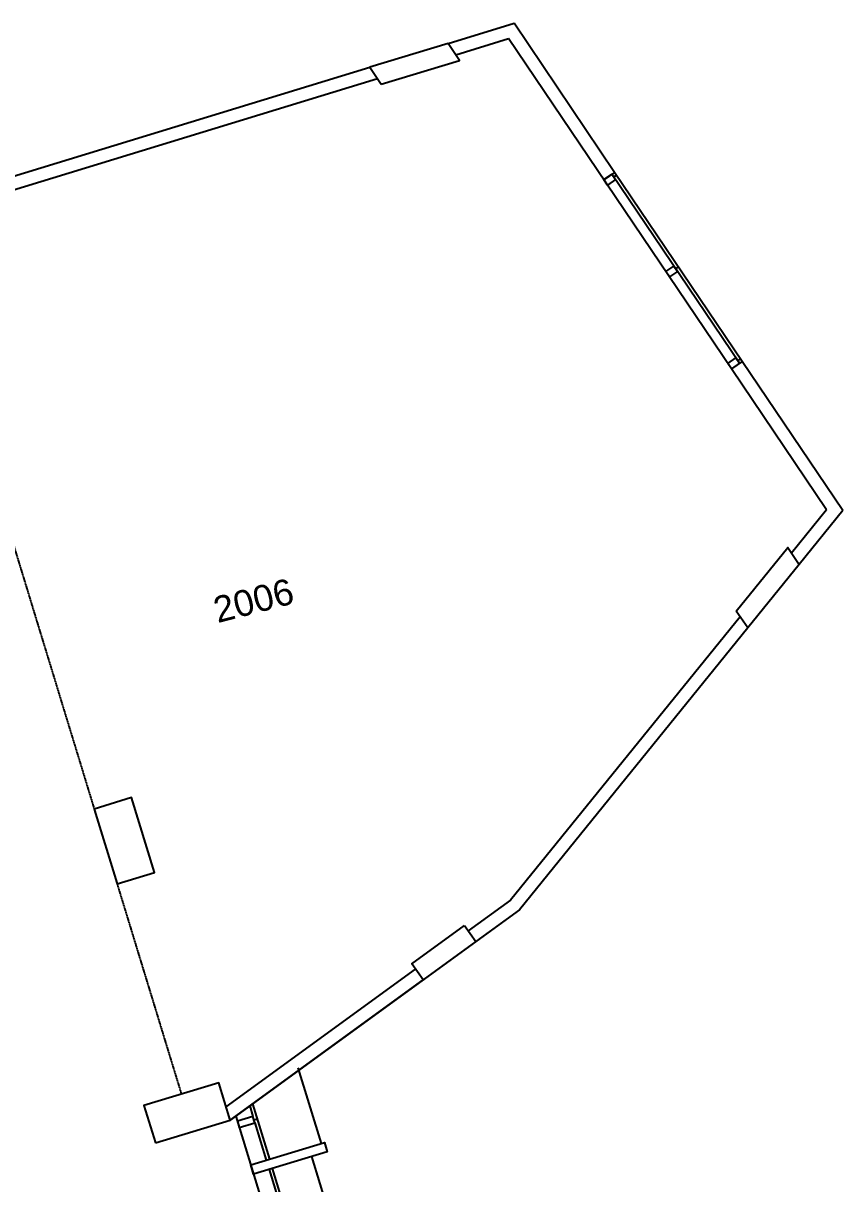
# Model space of a CAD drawing. Header units: millimetres. Extents: x 5824 to 120696, y -80 to 75151.
# Drawn here: x 69547 to 82125, y 47493 to 65302 of the extents above; entities that cross this region are included whole.
import ezdxf

# ---------------------------------------------------------------- set-up
doc = ezdxf.new("R2010")
doc.units = ezdxf.units.MM
doc.linetypes.add('HIDDEN', pattern=[9.525, 6.35, -3.175])
doc.linetypes.add('HIDDENX2', pattern=[0.75, 0.5, -0.25])
for name, color, linetype in [('DLN041_3', 8, 'Continuous'), ('DLN210__', 8, 'Continuous'), ('DLN220__', 8, 'Continuous'), ('DLN280__', 8, 'Continuous'), ('DLN314__', 8, 'Continuous'), ('DLN583__', 8, 'Continuous')]:
    doc.layers.add(name, color=color, linetype=linetype)
doc.styles.add('SWIS721LT750', font='swissl.ttf')

# ---------------------------------------------------------------- blocks, each defined once
blk = doc.blocks.new('A$C24011A64')
at = {"layer": 'DLN314__'}
blk.add_line((50, 0), (50, -50), dxfattribs=at)
blk.add_lwpolyline([(100, 250), (0, 250), (0, 0), (100, 0)], close=True, dxfattribs=at)
blk = doc.blocks.new('A$C72770EC8')
at = {"layer": 'DLN314__'}
blk.add_line((0, 50), (0, 0), dxfattribs=at)
blk.add_lwpolyline([(-50, 200), (50, 200), (50, 50), (-50, 50)], close=True, dxfattribs=at)

msp = doc.modelspace()

# ---------------------------------------------------------------- linework, layer by layer
at = {"layer": 'DLN210__', "linetype": 'HIDDENX2'}
msp.add_line((77387, 51859), (77387, 51859), dxfattribs=at)
at = {"layer": 'DLN210__'}
for p, q in [((73764, 49274), (74119, 48113)), ((73023, 48688), (73073, 48525)), ((73065, 48719), (73325, 47870)), ((72809, 48533), (73711, 45583)), ((72833, 48455), (72833, 48452)), ((73102, 48429), (73277, 47856)), ((73971, 47911), (74366, 46620)), ((73321, 47712), (73716, 46421)), ((73369, 47727), (73764, 46436))]:
    msp.add_line(p, q, dxfattribs=at)
at = {"layer": 'DLN220__'}
for p, q in [((76067, 64992), (77080, 65302)), ((78624, 63013), (77080, 65302)), ((76184, 64819), (76997, 65067)), ((68103, 62557), (74867, 64625)), ((68353, 62424), (74984, 64452)), ((78624, 63013), (78458, 62901)), ((80581, 60111), (80415, 59999)), ((82125, 57822), (80581, 60111)), ((81876, 57833), (80415, 59999)), ((81876, 57833), (81340, 57170)), ((82125, 57822), (81457, 56997)), ((80550, 56195), (77027, 51845)), ((80667, 56022), (77166, 51698)), ((77027, 51845), (76377, 51373)), ((77166, 51698), (76495, 51211)), ((72661, 48673), (75568, 50785)), ((72723, 48471), (75686, 50623))]:
    msp.add_line(p, q, dxfattribs=at)
at = {"layer": 'DLN220__', "linetype": 'HIDDEN', "ltscale": 0.2}
msp.add_line((68093, 61564), (71974, 48869), dxfattribs=at)
at = {"layer": 'DLN220__'}
msp.add_lwpolyline([(80667, 56022), (77166, 51698), (72723, 48471)], dxfattribs=at)
at = {"layer": 'DLN280__'}
for points in [[(75042, 64365), (76242, 64732), (76067, 64992), (74867, 64625)], [(80491, 56282), (81281, 57257), (81457, 56997), (80667, 56022)], [(70636, 53244), (70987, 52096), (71561, 52272), (71210, 53419)], [(71576, 48120), (72723, 48471), (72548, 49044), (71400, 48693)], [(71576, 48120), (72723, 48471), (72548, 49044), (71400, 48693)]]:
    msp.add_lwpolyline(points, close=True, dxfattribs=at)
msp.add_lwpolyline([(76319, 51454), (76495, 51211), (75686, 50623), (75510, 50866), (76319, 51454)], dxfattribs=at)
at = {"layer": 'DLN314__'}
msp.add_lwpolyline([(73038, 47783), (74169, 48128), (74211, 47984), (73082, 47639)], close=True, dxfattribs=at)
at = {"layer": 'DLN583__'}
for p, q in [((80415, 59999), (76997, 65067)), ((80540, 60083), (78583, 62985)), ((80581, 60111), (78624, 63013))]:
    msp.add_line(p, q, dxfattribs=at)

# ---------------------------------------------------------------- block references
at = {"layer": 'DLN314__'}
for name, p, rotation in [('A$C72770EC8', (78652, 62972), 124.000000002528), ('A$C72770EC8', (79603, 61562), 124.000000002528), ('A$C72770EC8', (80553, 60153), 124.000000002528), ('A$C24011A64', (73102, 48429), 106.999999999218)]:
    msp.add_blockref(name, p, dxfattribs=dict(at, rotation=rotation))

# ---------------------------------------------------------------- texts
at = {"layer": 'DLN041_3', "style": 'SWIS721LT750'}
msp.add_text('2006', height=400, rotation=14.5304, dxfattribs=at).set_placement((72530, 56095))

doc.saveas('drawing.dxf')
